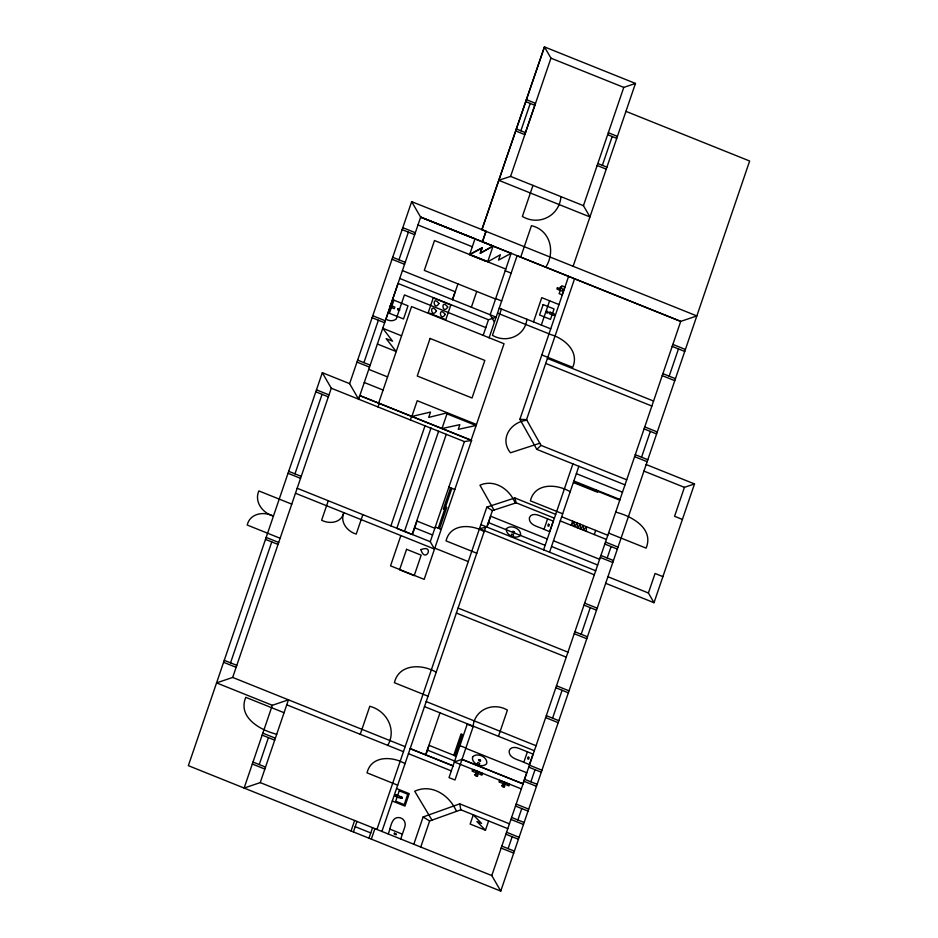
<?xml version="1.0" encoding="UTF-8"?>
<svg xmlns="http://www.w3.org/2000/svg" width="938" height="938" viewBox="0 0 938 938"><rect width="100%" height="100%" fill="white"/><g stroke="black" fill="none" stroke-linecap="round" stroke-linejoin="round"><path stroke-width="1.41" d="M343.871 512.676C339.72 522.091 347.306 531.471 356.229 534.097L362.865 514.634M573.13 266.263L635.46 83.435L544.462 46.9L481.886 229.681L696.84 315.93L680.718 321.394L482.46 241.781L486.001 231.264L411.665 201.658L349.628 383.654L358.586 399.189L420.67 217.077L493.071 246.073L487.701 261.819L505.781 269.054M358.586 399.189L359.793 395.637L471.568 440.414L424.164 579.356L390.536 565.849L400.854 535.586M378.002 406.975L379.21 403.41M410.352 419.943L411.559 416.378M349.628 383.654L322.32 372.691L188.35 765.666L500.751 891.1L749.65 161.019L625.939 111.352M230.537 662.838L271.762 541.918M294.966 473.854L322.074 394.335M272.337 705.294L244.115 788.061L260.236 782.597L288.458 699.818L272.337 705.294L216.561 682.899L232.683 677.435L331.278 388.226L322.32 372.691M363.921 362.631L378.377 320.233M398.967 259.814L408.393 232.167M328.277 500.74L321.628 520.215C329.32 524.248 340.846 523.041 343.578 513.52M378.612 403.176L411.559 306.562L504.034 343.742L471.099 440.239M259.251 764.576L268.432 737.631M452.444 299.621L455.129 291.741L402.425 270.59M452.573 299.656L457.943 283.897M420.646 217.159L511.14 253.319L498.524 260.107L500.341 254.749L487.737 261.808L469.657 254.585L475.003 238.791L420.646 217.159L411.665 201.658M471.064 255.288L485.907 261.256M482.46 241.781L486.048 231.276M390.888 525.878L425.008 425.793M510.589 176.403L583.448 205.668L589.943 216.924L498.723 180.295L510.589 176.403L550.946 58.156L544.462 46.9L481.909 229.634M430.132 427.869L430.964 428.197M471.38 307.207L476.75 291.46M430.964 428.174L396.821 528.352L412.11 534.496L446.254 434.329M404.466 531.412L438.609 431.257M476.469 424.48L447.344 412.79L441.974 428.56L459.855 424.644L458.248 429.37L476.129 425.453M412.415 534.531L417 521.082L434.845 528.258M532.972 185.396L522.384 216.455C538.846 226.257 559.47 215.928 560.971 196.64M483.187 335.323L488.487 319.764L496.143 317.161L399.74 278.457M511.151 253.295L490.187 314.769L494.443 322.156M488.581 337.528L489.144 337.703L517.108 255.687L680.718 321.394L491.793 875.564L500.751 891.1M501.431 309.036L492.462 335.335C506.473 343.578 525.128 336.121 526.886 319.26M520.707 257.141L531.459 225.659C550.512 230.22 555.484 251.888 545.764 267.213M360.239 734.313L369.795 706.279C386.667 710.687 396.938 729.588 387.757 745.358M295.482 493.247L434.529 549.07L430.261 541.695L464.392 441.599L471.568 440.414L359.829 395.555M450.592 487.83L443.346 509.064L444.6 509.569M438.257 528.176L451.846 488.335M439.512 528.68L446.758 507.446L445.503 506.942M351.046 830.998L354.634 820.492M353.403 831.936L356.979 821.442M533.488 321.91L541.765 297.651L559.001 304.569M541.32 325.052L549.598 300.793M583.448 205.668L623.782 87.398L635.46 83.435M368.974 838.197L372.562 827.691M371.331 839.135L374.907 828.629M602.36 165.346L612.197 136.514M376.935 829.45L486.822 507.13L514.868 497.972L555.695 514.364M624.989 484.864L536.794 449.372L519.887 419.286L568.604 276.382M381.918 831.443L485.837 526.64L480.854 524.635M594.329 574.795L479.47 528.68L486.81 527.027L492.415 510.589L516.181 502.827L554.405 518.175M486.974 527.097L490.68 516.228L547.311 538.975M626.725 479.799L541.003 445.386L526.546 419.638L574.56 278.774M388.226 833.835C390.818 828.442 391.158 815.485 400.338 817.807C404.442 818.862 406.26 823.646 404.677 827.386L400.761 838.865M425.664 754.797L439.981 712.833M425.817 754.891L429.076 745.347L456.29 756.274M510.823 536.665L511.702 534.062L513.59 534.812L512.699 537.427M413.81 844.259L423.12 816.963L459.714 803.854L509.44 823.81M420.763 847.037L429.639 820.985L460.839 809.799L507.786 828.641M453.758 755.348L461.062 733.903L462.317 734.407L455.012 755.852M467.359 723.819L449.021 777.602L454.977 779.994L473.315 726.211M473.115 726.129C474.851 709.327 493.435 701.87 507.411 710.089L498.465 736.307M544.005 529.36C539.186 526.757 528.727 525.55 529.36 517.917C530.545 513.438 536.196 514.106 539.502 515.619L553.221 521.118L549.645 531.623L544.005 529.36L547.581 518.855M543.606 549.832L572.919 463.864M473.174 771.517L473.69 769.91M476.856 765.302L477.805 762.524L479.681 763.274L478.743 766.053M549.562 552.224L578.875 466.256M477.196 771.317L475.038 774.835L476.117 776.254L477.571 775.937L478.052 771.657M481.018 774.671L481.557 773.064M572.649 521.165L571.23 525.315L574.173 521.774L574.279 526.546L577.21 522.994L577.316 527.766L580.259 524.225L580.364 528.985L583.295 525.444L583.401 530.205L586.344 526.664L586.449 531.424M595.993 489.859L595.771 490.515L619.772 500.153M500.118 782.339L500.634 780.721M485.462 830.2L476.903 821.536L481.569 823.412L473.291 814.864L470.149 824.056L485.462 830.2L488.592 821.008M504.152 782.14L501.982 785.657L503.061 787.076L504.515 786.748L504.996 782.48M507.962 785.481L508.502 783.887M594.282 534.578L595.7 530.416M523.814 762.313C519.007 759.698 508.537 758.502 509.17 750.869C510.284 746.542 515.724 747.011 518.972 748.418L533.03 754.07L529.454 764.564L523.814 762.301L527.391 751.807M522.912 783.793L526.687 772.724L465.787 748.278M508.103 848.632L512.16 836.731M517.87 819.976L521.763 808.568M530.885 781.823L535.023 769.676M552.576 718.168L562.085 690.274M581.185 634.276L590.26 607.636M607.191 557.993L611.084 546.561M641.545 457.216L650.351 431.398M669.169 376.173L678.467 348.913M646.176 464.533L694.507 483.938L654.009 602.7L648.404 592.992L655.064 573.47L662.908 576.624M694.507 483.938L684.423 487.35L674.563 516.287L682.395 519.441M520.871 130.792L530.251 103.438M536.794 449.372L541.003 445.386M546.057 311.486L547.604 311.24L548.144 312.682L546.983 313.081L545.951 311.803M399.307 309.892L398.111 309.2L399.365 309.704M493.071 246.073L480.385 253.213L482.191 247.902L469.657 254.585M492.872 246.143L480.197 253.237L482.026 247.867L469.481 254.62M523.064 783.851L462.024 759.346L454.344 761.984L521.34 788.893M526.898 420.259C510.893 421.783 499.11 438.691 510.448 452.796L539.807 443.252M447.285 412.779L428.701 417.433L430.53 412.075L411.852 416.46L417.222 400.714L447.344 412.802M519.887 419.286L526.546 419.638M513.449 532.737L514.61 532.338L513.508 531.283L512.418 531.459L513.063 532.585M273.404 516.17C264 511.058 249.918 513.274 247.222 525.046L280.134 538.26M469.633 254.561L434.493 240.538L424.316 270.39L495.569 299.011M550.946 58.156L623.782 87.398M608.316 132.727L617.415 136.373M607.648 134.697L616.735 138.343M597.823 163.517L606.909 167.175M597.143 165.487L606.241 169.133M417.985 224.956L472.306 246.764M402.801 227.676L415.335 232.718M470.524 254.749L486.939 261.339M505.195 270.742L511.151 273.134M402.132 229.646L414.666 234.688M672.874 344.434L685.408 349.464M672.194 346.392L684.74 351.433M392.705 257.293L405.239 262.335M495.71 298.589L501.666 300.981M392.025 259.263L404.571 264.293M662.908 373.652L675.442 378.694M499.215 308.145L550.735 328.828M662.228 375.622L674.774 380.664M497.515 313.14L549.023 333.822M548.941 334.069C563.457 337.574 579.836 350.847 572.719 367.344L541.824 354.939M488.487 319.764L398.04 283.452L385.952 319.155C389.036 321.113 393.245 321.417 396.199 319.061L404.43 294.919L485.814 327.596M547.405 358.433L653.563 401.054M545.705 363.416L651.863 406.037M372.773 315.743L385.319 320.784M644.746 426.919L657.292 431.949M372.105 317.712L384.65 322.754M644.078 428.889L656.623 433.919M401.581 335.827L382.763 328.277L392.553 341.186L386.151 338.618L396.211 351.551L377.393 344.023M635.272 454.696L647.818 459.726M634.604 456.665L647.15 461.695M643.937 471.099L684.423 487.35M357.648 360.11L370.193 365.152M356.979 362.08L369.525 367.121M368.751 369.361L387.57 376.912M446.98 413.846L476.105 425.535M364.272 382.493L383.091 390.044M576.401 473.678L622.492 492.18M573.904 480.995L619.995 499.497M331.278 388.226L464.392 441.599M316.469 389.856L329.004 394.886M570.175 491.747C557.149 483.867 534.848 482.449 530.392 500.833L562.671 513.789M615.703 512.125C631.438 516.006 654.29 528.375 646.106 548.132L608.563 533.054M315.801 391.826L328.335 396.856M561.663 516.756L607.801 535.281M560.244 520.907L606.382 539.432M605.491 542.07L618.025 547.112M604.811 544.052L617.356 549.082M448.868 487.139L454.824 489.53M600.918 555.472L613.464 560.514M600.25 557.442L612.784 562.483M553.572 540.804L599.616 559.294M551.626 546.526L597.67 565.016M488.499 522.618L545.142 545.353M486.81 527.027L595.712 570.75M607.93 576.741L648.404 592.992M484.114 531.658C471.497 524.084 450.24 523.345 446.042 540.886L476.762 553.221M605.69 583.307L654.009 602.7M435.279 526.98L441.235 529.372M288.693 471.333L301.227 476.363M288.025 473.303L300.559 478.333M414.702 527.813L432.559 534.977M584.667 603.146L597.213 608.176M297.182 488.264L430.261 541.695M583.999 605.116L596.533 610.157M434.833 548.155L468.25 561.581M291.765 504.14L258.853 490.926C254.21 501.478 262.136 512.383 272.208 515.689M574.912 631.755L587.458 636.785M574.244 633.725L586.789 638.755M458.072 608.047L567.959 652.168M456.372 613.042L566.259 657.151M266.158 537.427L278.703 542.457M265.489 539.397L278.023 544.427M556.492 685.795L569.026 690.825M555.824 687.765L568.358 692.795M546.315 715.659L558.849 720.689M436.193 672.218C422.241 663.881 398.967 663.471 394.394 682.712L428.021 696.207M545.635 717.629L558.18 722.659M426.192 701.565L536.055 745.733M424.468 706.607L534.355 750.717M467.23 724.183L473.186 726.575M529.431 765.185L541.965 770.215M528.751 767.155L541.296 772.185M459.925 745.64L465.881 748.02M524.612 779.302L537.157 784.332M224.264 660.317L236.798 665.359M523.943 781.272L536.477 786.302M223.584 662.287L236.13 667.328M462 759.393L523.041 783.898M427.447 750.119L454.66 761.046M476.656 772.912L472.107 771.095L472.658 769.488L482.566 773.475L482.015 775.069L477.501 773.252M503.6 783.734L499.051 781.905L499.602 780.31L509.51 784.285L508.959 785.892L504.445 784.074M476.481 773.416L477.336 773.756M503.436 784.238L504.281 784.578M410.164 748.571L453.042 765.818M232.683 677.435L405.146 746.671M410.129 748.676L453.007 765.889M286.758 704.813L403.446 751.666M408.429 753.66L451.307 770.884M516.17 804.077L528.704 809.119M284.062 712.704L245.768 697.333C237.396 717.488 260.565 730.303 276.71 734.266M515.49 806.047L528.035 811.077M405.028 763.661C392.424 756.098 371.225 755.348 367.028 772.853L397.689 785.176M511.597 817.455L524.143 822.497M510.929 819.437L523.474 824.467M262.839 733.153L275.373 738.183M506.555 832.252L519.101 837.294M396.551 788.565L409.226 793.654L404.981 806.105L392.307 801.017M262.159 735.122L274.705 740.152M505.887 834.222L518.433 839.252M501.83 846.111L514.376 851.141M501.162 848.081L513.707 853.111M252.979 762.055L265.524 767.096M252.31 764.024L264.844 769.054M389.833 829.11L402.367 834.152M260.236 782.597L491.793 875.564M355.185 826.695L370.768 832.944M526.382 99.639L535.469 103.297L524.741 134.591L515.654 130.933M525.714 101.609L534.801 105.267M516.322 128.963L525.409 132.621M423.12 816.963L429.639 820.985M486.822 507.13L492.415 510.589M431.984 820.14L414.713 791.238C431.914 783.277 449.677 795.483 456.466 811.37M515.232 503.131C509.791 489.39 494.783 478.802 479.951 485.181L493.986 510.073M514.868 497.972L516.181 502.827M459.714 803.854L460.839 809.799M436.463 310.853C431.14 319.553 429.147 301.637 436.463 310.853M438.961 303.502C433.649 312.202 431.656 294.286 438.961 303.502M445.233 314.382C439.922 323.082 437.929 305.167 445.233 314.382M447.743 307.031C442.419 315.731 440.438 297.815 447.743 307.031M390.454 305.342L389.915 306.914L394.3 308.672L394.839 307.101L390.454 305.342M393.89 300.148L389.422 313.28L403.528 318.943L407.995 305.823L393.89 300.148M397.665 308.942L398.204 310.384L399.752 310.15L399.213 308.708L397.665 308.942M433.239 297.956L428.232 312.659L445.785 319.706L450.803 305.002L433.239 297.956M430.073 338.442L417.258 376.021L472.025 398.005L484.829 360.426L430.073 338.442M406.564 549.305L399.588 569.776L414.197 575.639L421.174 555.167L406.564 549.305M420.928 549.633C425.149 564.16 435.302 544.028 420.928 549.633M543.137 304.569L539.585 314.992L550.489 319.377L554.053 308.954L543.137 304.569M546.502 311.744L547.698 312.424L546.502 311.744M557.383 287.767L556.949 289.033L560.232 290.499L559.154 293.653L562.132 294.849L564.817 286.969L561.839 285.773L560.443 288.822L557.383 287.767M549.973 312.155L549.434 313.738L553.819 315.496L554.358 313.925L549.973 312.155M395.695 794.592L395.156 796.163L399.541 797.933L400.08 796.35L395.695 794.592M399.236 790.816L395.695 801.204L404.208 804.628L407.749 794.24L399.236 790.816M400.186 796.925L400.725 798.367L402.273 798.121L401.734 796.679L400.186 796.925M400.632 797.183L401.827 797.863L400.632 797.183M394.441 833.19L394.159 833.988L396.153 834.785L396.422 833.988L394.441 833.19M506.403 528.692C505.289 535.141 516.111 539.866 520.543 535.328C521.657 528.88 510.835 524.143 506.403 528.692M512.875 531.694L514.083 532.327L512.875 531.694M548.425 524.213L547.851 525.89L548.8 526.265L549.363 524.6L548.425 524.213M472.564 756.978C471.122 763.638 482.284 768.656 486.681 763.661C488.123 757.001 476.961 751.983 472.564 756.978M478.568 759.757L479.189 760.941L480.678 760.882L480.057 759.698L478.568 759.757M479.025 759.991L480.233 760.636L479.025 759.991M573.775 481.944L573.552 482.601L597.553 492.239L597.776 491.582L573.775 481.944M528.235 757.165L527.66 758.83L528.61 759.217L529.184 757.541L528.235 757.165M562.976 290.569C558.872 293.172 559.353 281.107 562.976 290.569M475.038 774.835L477.559 775.89L475.027 774.858M501.982 785.657L504.503 786.712L501.982 785.681"/></g></svg>
